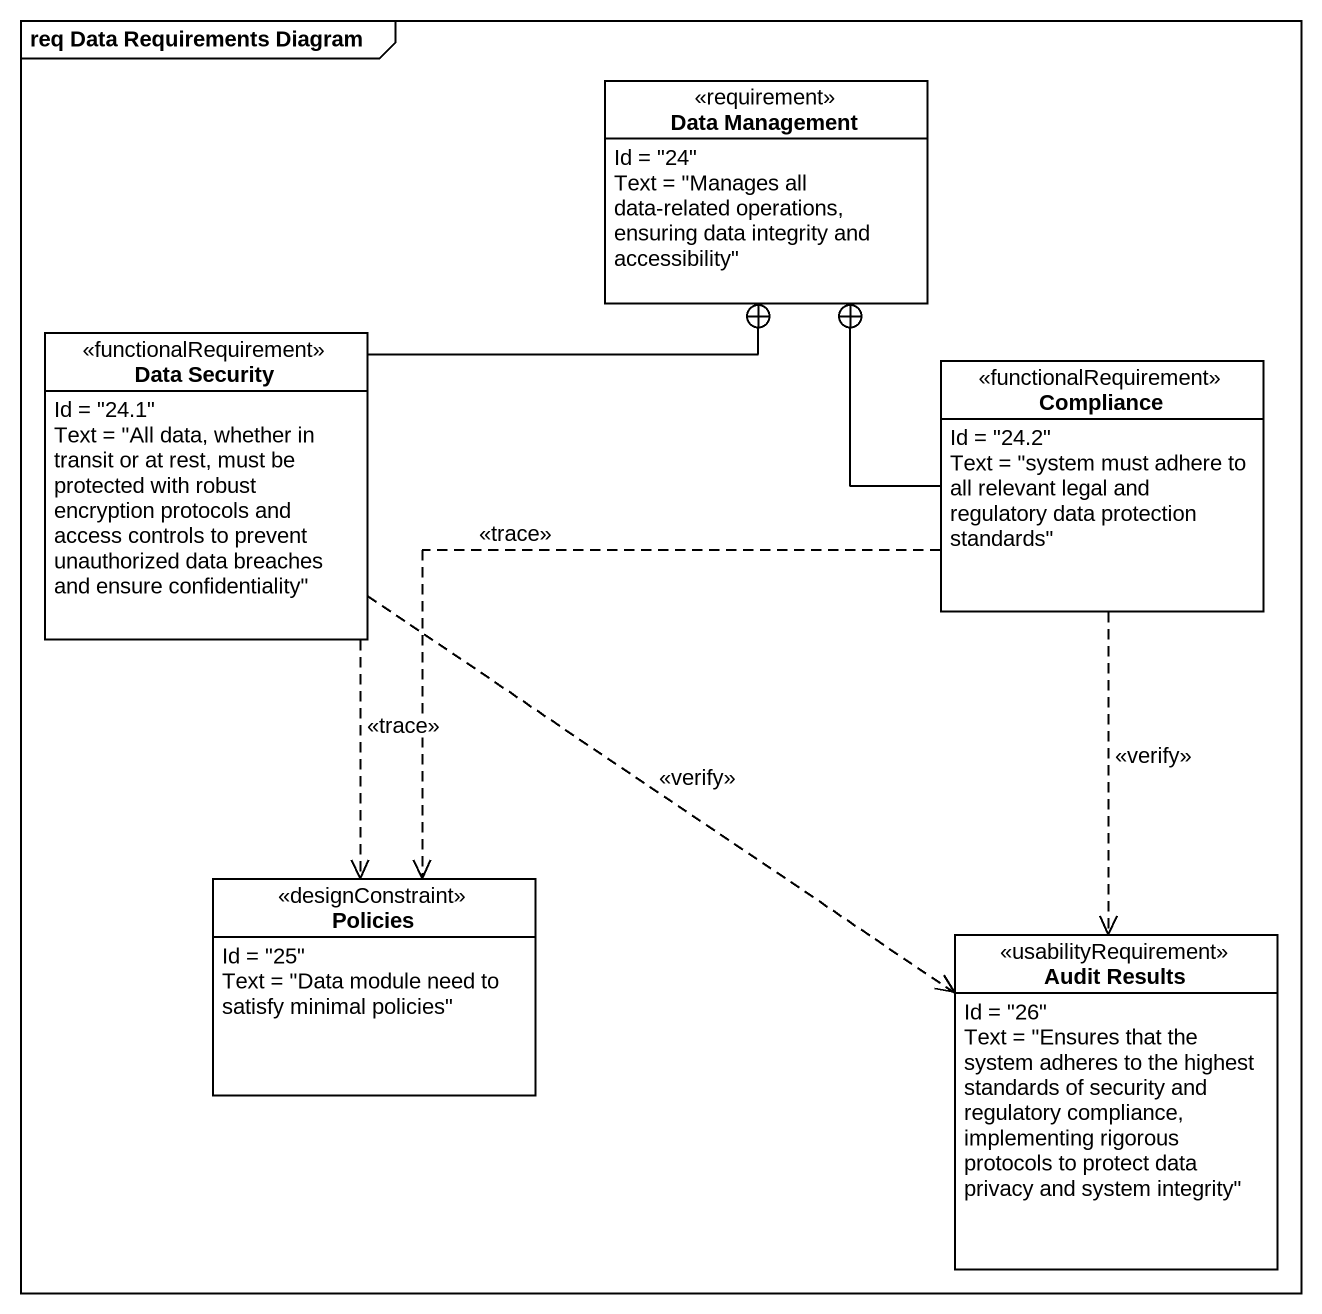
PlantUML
@startuml
mainframe req Data Requirements Diagram
hide circle
hide empty members
class "Data Management" as Data_Management <<requirement>> {
  Id = "24"
  Text = "Manages all data-related operations, ensuring data integrity and accessibility"
}
class "Data Security" as Data_Security <<functionalRequirement>> {
  Id = "24.1"
  Text = "All data, whether in transit or at rest, must be protected with robust encryption protocols and access controls to prevent unauthorized data breaches and ensure confidentiality"
}
class Compliance <<functionalRequirement>> {
  Id = "24.2"
  Text = "system must adhere to all relevant legal and regulatory data protection standards"
}
class Policies <<designConstraint>> {
  Id = "25"
  Text = "Data module need to satisfy minimal policies"
}
class "Audit Results" as Audit_Results <<usabilityRequirement>> {
  Id = "26"
  Text = "Ensures that the system adheres to the highest standards of security and regulatory compliance, implementing rigorous protocols to protect data privacy and system integrity"
}
Data_Security -right-+ Data_Management
Data_Security ..> Policies : <<trace>>
Data_Security ..> Audit_Results : <<verify>>
Compliance -up-+ Data_Management
Compliance ..> Policies : <<trace>>
Compliance ..> Audit_Results : <<verify>>
@enduml
